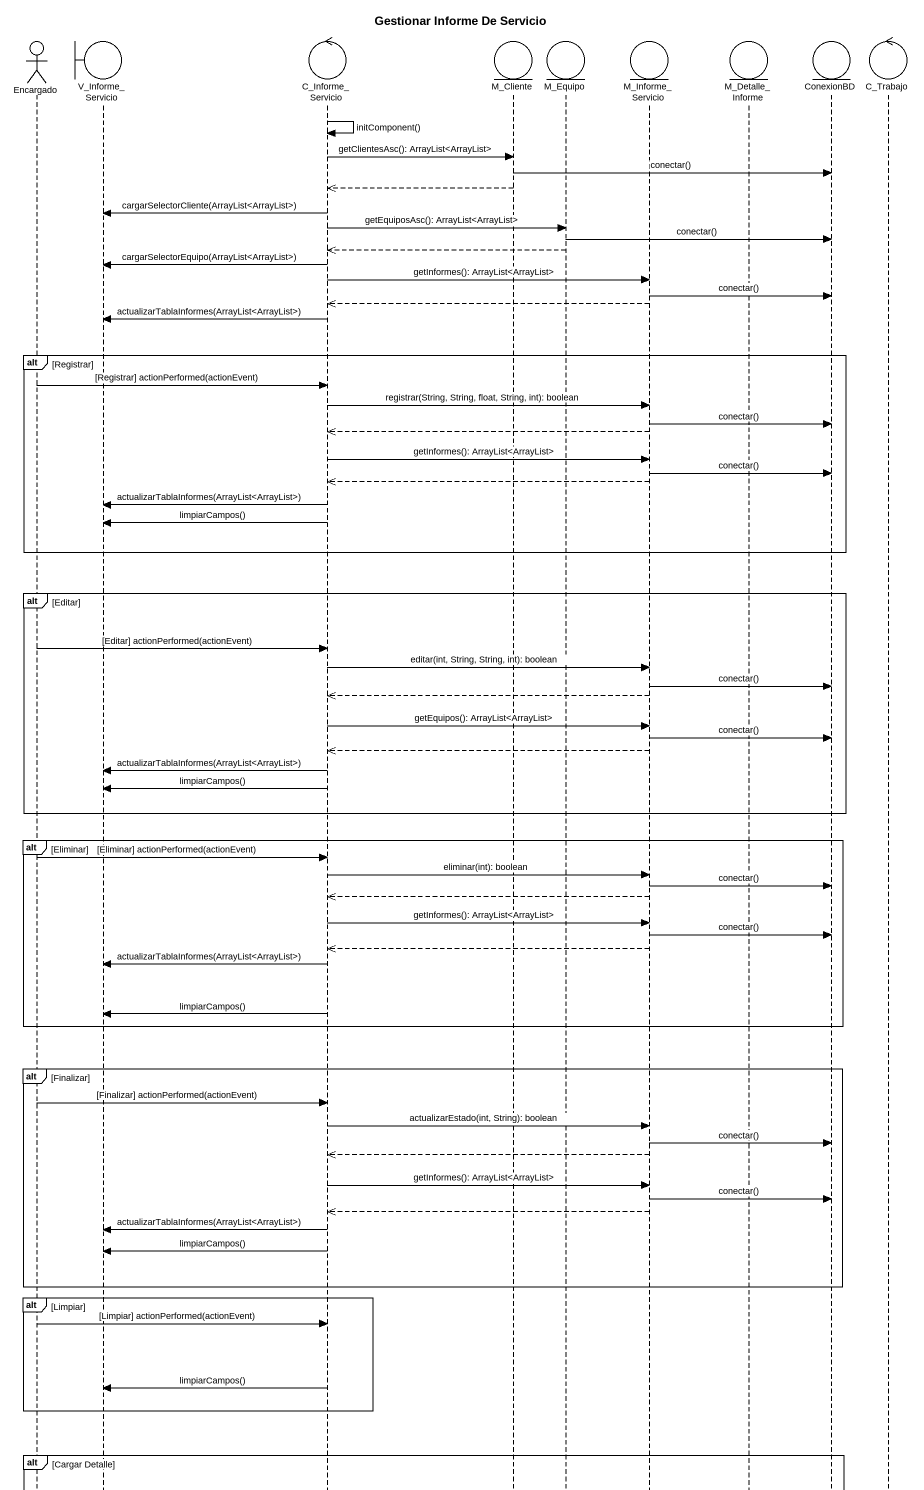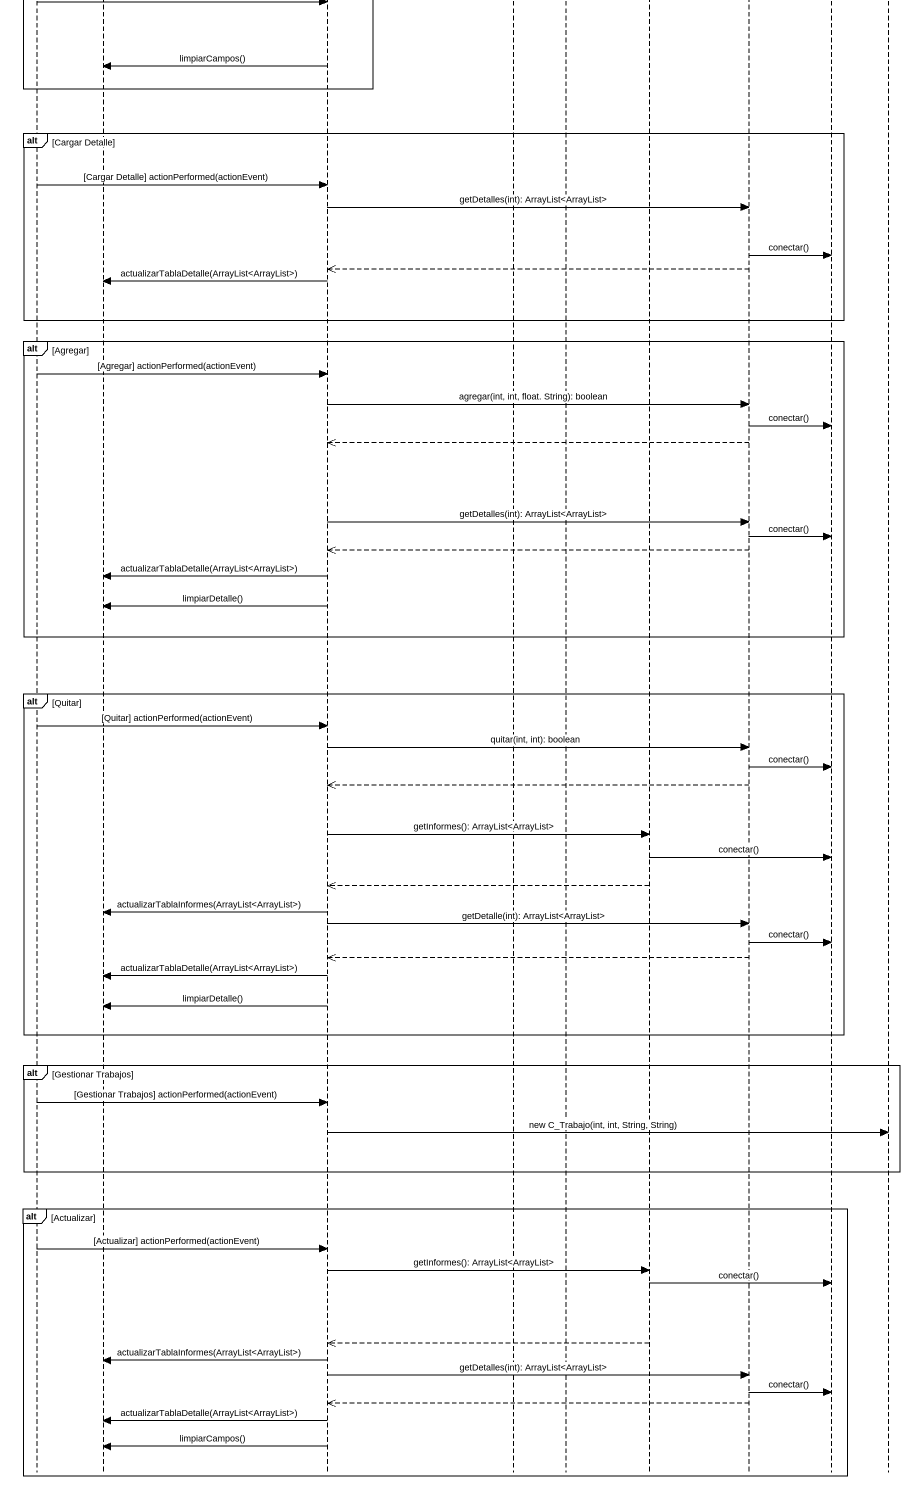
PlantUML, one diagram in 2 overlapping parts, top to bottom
@startuml
title Gestionar Informe De Servicio
hide footbox
actor Encargado
boundary V_Informe_Servicio
control C_Informe_Servicio
entity M_Cliente
entity M_Equipo
entity M_Informe_Servicio
entity M_Detalle_Informe
entity ConexionBD
control C_Trabajo

C_Informe_Servicio -> C_Informe_Servicio : initComponent()
C_Informe_Servicio -> M_Cliente : getClientesAsc(): ArrayList<ArrayList>
M_Cliente -> ConexionBD : conectar()
M_Cliente -->> C_Informe_Servicio
C_Informe_Servicio -> V_Informe_Servicio : cargarSelectorCliente(ArrayList<ArrayList>)
C_Informe_Servicio -> M_Equipo : getEquiposAsc(): ArrayList<ArrayList>
M_Equipo -> ConexionBD : conectar()
M_Equipo -->> C_Informe_Servicio
C_Informe_Servicio -> V_Informe_Servicio : cargarSelectorEquipo(ArrayList<ArrayList>)
C_Informe_Servicio -> M_Informe_Servicio : getInformes(): ArrayList<ArrayList>
M_Informe_Servicio -> ConexionBD : conectar()
M_Informe_Servicio -->> C_Informe_Servicio
C_Informe_Servicio -> V_Informe_Servicio : actualizarTablaInformes(ArrayList<ArrayList>)
alt Registrar
  Encargado -> C_Informe_Servicio : [Registrar] actionPerformed(actionEvent)
  C_Informe_Servicio -> M_Informe_Servicio : registrar(String, String, float, String, int): boolean
  M_Informe_Servicio -> ConexionBD : conectar()
  M_Informe_Servicio -->> C_Informe_Servicio
  C_Informe_Servicio -> M_Informe_Servicio : getInformes(): ArrayList<ArrayList>
  M_Informe_Servicio -> ConexionBD : conectar()
  M_Informe_Servicio -->> C_Informe_Servicio
  C_Informe_Servicio -> V_Informe_Servicio : actualizarTablaInformes(ArrayList<ArrayList>)
  C_Informe_Servicio -> V_Informe_Servicio : limpiarCampos()
end
alt Editar
  Encargado -> C_Informe_Servicio : [Editar] actionPerformed(actionEvent)
  C_Informe_Servicio -> M_Informe_Servicio : editar(int, String, String, int): boolean
  M_Informe_Servicio -> ConexionBD : conectar()
  M_Informe_Servicio -->> C_Informe_Servicio
  C_Informe_Servicio -> M_Informe_Servicio : getEquipos(): ArrayList<ArrayList>
  M_Informe_Servicio -> ConexionBD : conectar()
  M_Informe_Servicio -->> C_Informe_Servicio
  C_Informe_Servicio -> V_Informe_Servicio : actualizarTablaInformes(ArrayList<ArrayList>)
  C_Informe_Servicio -> V_Informe_Servicio : limpiarCampos()
end
alt Eliminar
  Encargado -> C_Informe_Servicio : [Eliminar] actionPerformed(actionEvent)
  C_Informe_Servicio -> M_Informe_Servicio : eliminar(int): boolean
  M_Informe_Servicio -> ConexionBD : conectar()
  M_Informe_Servicio -->> C_Informe_Servicio
  C_Informe_Servicio -> M_Informe_Servicio : getInformes(): ArrayList<ArrayList>
  M_Informe_Servicio -> ConexionBD : conectar()
  M_Informe_Servicio -->> C_Informe_Servicio
  C_Informe_Servicio -> V_Informe_Servicio : actualizarTablaInformes(ArrayList<ArrayList>)
  C_Informe_Servicio -> V_Informe_Servicio : limpiarCampos()
end
alt Finalizar
  Encargado -> C_Informe_Servicio : [Finalizar] actionPerformed(actionEvent)
  C_Informe_Servicio -> M_Informe_Servicio : actualizarEstado(int, String): boolean
  M_Informe_Servicio -> ConexionBD : conectar()
  M_Informe_Servicio -->> C_Informe_Servicio
  C_Informe_Servicio -> M_Informe_Servicio : getInformes(): ArrayList<ArrayList>
  M_Informe_Servicio -> ConexionBD : conectar()
  M_Informe_Servicio -->> C_Informe_Servicio
  C_Informe_Servicio -> V_Informe_Servicio : actualizarTablaInformes(ArrayList<ArrayList>)
  C_Informe_Servicio -> V_Informe_Servicio : limpiarCampos()
end
alt Limpiar
  Encargado -> C_Informe_Servicio : [Limpiar] actionPerformed(actionEvent)
  C_Informe_Servicio -> V_Informe_Servicio : limpiarCampos()
end
alt Cargar Detalle
  Encargado -> C_Informe_Servicio : [Cargar Detalle] actionPerformed(actionEvent)
  C_Informe_Servicio -> M_Detalle_Informe : getDetalles(int): ArrayList<ArrayList>
  M_Detalle_Informe -> ConexionBD : conectar()
  M_Detalle_Informe -->> C_Informe_Servicio
  C_Informe_Servicio -> V_Informe_Servicio : actualizarTablaDetalle(ArrayList<ArrayList>)
end
alt Agregar
  Encargado -> C_Informe_Servicio : [Agregar] actionPerformed(actionEvent)
  C_Informe_Servicio -> M_Detalle_Informe : agregar(int, int, float. String): boolean
  M_Detalle_Informe -> ConexionBD : conectar()
  M_Detalle_Informe -->> C_Informe_Servicio
  C_Informe_Servicio -> M_Detalle_Informe : getDetalles(int): ArrayList<ArrayList>
  M_Detalle_Informe -> ConexionBD : conectar()
  M_Detalle_Informe -->> C_Informe_Servicio
  C_Informe_Servicio -> V_Informe_Servicio : actualizarTablaDetalle(ArrayList<ArrayList>)
  C_Informe_Servicio -> V_Informe_Servicio : limpiarDetalle()
end
alt Quitar
  Encargado -> C_Informe_Servicio : [Quitar] actionPerformed(actionEvent)
  C_Informe_Servicio -> M_Detalle_Informe : quitar(int, int): boolean
  M_Detalle_Informe -> ConexionBD : conectar()
  M_Detalle_Informe -->> C_Informe_Servicio
  C_Informe_Servicio -> M_Informe_Servicio : getInformes(): ArrayList<ArrayList>
  M_Informe_Servicio -> ConexionBD : conectar()
  M_Informe_Servicio -->> C_Informe_Servicio
  C_Informe_Servicio -> V_Informe_Servicio : actualizarTablaInformes(ArrayList<ArrayList>)
  C_Informe_Servicio -> M_Detalle_Informe : getDetalle(int): ArrayList<ArrayList>
  M_Detalle_Informe -> ConexionBD : conectar()
  M_Detalle_Informe -->> C_Informe_Servicio
  C_Informe_Servicio -> V_Informe_Servicio : actualizarTablaDetalle(ArrayList<ArrayList>)
  C_Informe_Servicio -> V_Informe_Servicio : limpiarDetalle()
end
alt Gestionar Trabajos
  Encargado -> C_Informe_Servicio : [Gestionar Trabajos] actionPerformed(actionEvent)
  C_Informe_Servicio -> C_Trabajo : new C_Trabajo(int, int, String, String)
end
alt Actualizar
  Encargado -> C_Informe_Servicio : [Actualizar] actionPerformed(actionEvent)
  C_Informe_Servicio -> M_Informe_Servicio : getInformes(): ArrayList<ArrayList>
  M_Informe_Servicio -> ConexionBD : conectar()
  M_Informe_Servicio -->> C_Informe_Servicio
  C_Informe_Servicio -> V_Informe_Servicio : actualizarTablaInformes(ArrayList<ArrayList>)
  C_Informe_Servicio -> M_Detalle_Informe : getDetalles(int): ArrayList<ArrayList>
  M_Detalle_Informe -> ConexionBD : conectar()
  M_Detalle_Informe -->> C_Informe_Servicio
  C_Informe_Servicio -> V_Informe_Servicio : actualizarTablaDetalle(ArrayList<ArrayList>)
  C_Informe_Servicio -> V_Informe_Servicio : limpiarCampos()
end
@enduml
